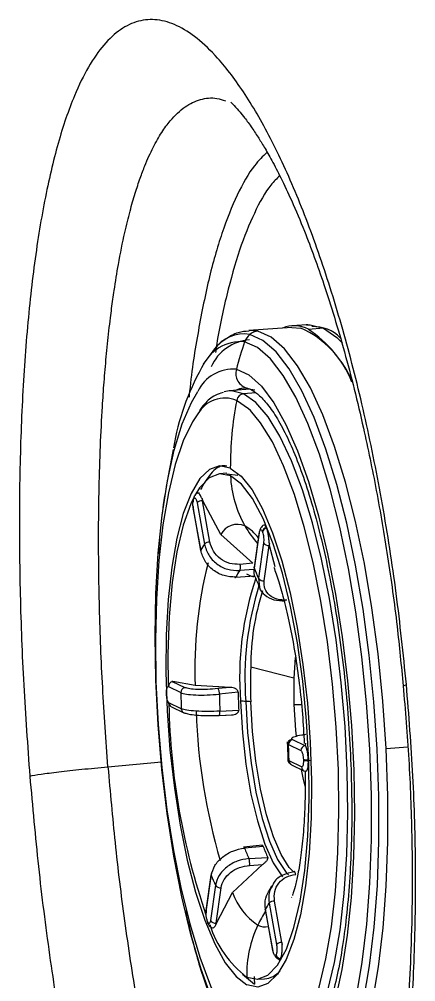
# Model space of a CAD drawing. Extents: x 939 to 1039, y 781 to 934.
# Drawn here: x 1026.799 to 1027.801, y 845.999 to 848.433 of the extents above; entities that cross this region are included whole.
import ezdxf

# ---------------------------------------------------------------- set-up
doc = ezdxf.new("R2010")
doc.units = 0
doc.header["$MEASUREMENT"] = 0
doc.layers.add('1', color=4, linetype='Continuous')

# ---------------------------------------------------------------- blocks, each defined once
blk = doc.blocks.new('Envoy')
at = {"layer": '1', "color": 3, "linetype": 'Continuous', "lineweight": 25}
for p, q in [((88.8338, 48.4793), (88.7255, 48.4712)), ((88.7482, 48.4694), (88.7255, 48.4712)), ((88.8714, 48.486), (88.8336, 48.4831)), ((88.8338, 48.4793), (88.8565, 48.4775)), ((88.9136, 48.4771), (88.8758, 48.4743)), ((88.6339, 48.419), (88.61, 48.3859)), ((88.6751, 48.3186), (88.6631, 48.3163)), ((88.7177, 48.3225), (88.6751, 48.3186)), ((88.7427, 48.314), (88.712, 48.3112)), ((88.6698, 48.1111), (88.6509, 48.1094)), ((88.6698, 48.1092), (88.6975, 48.1055)), ((88.5861, 48.0458), (88.5865, 48.0465)), ((88.5877, 48.0534), (88.5872, 48.0526)), ((88.5942, 48.0358), (88.613, 47.9313)), ((88.6086, 48.0412), (88.6068, 48.0465)), ((88.6068, 48.0465), (88.6079, 48.0411)), ((88.6079, 48.0411), (88.6086, 48.0412)), ((88.6267, 47.9366), (88.6079, 48.0411)), ((88.6546, 47.9555), (88.6086, 48.0412)), ((88.5846, 48.0189), (88.6035, 47.9144)), ((88.6037, 47.9156), (88.5849, 48.0202)), ((88.7514, 47.9622), (88.7389, 47.8728)), ((88.759, 47.9632), (88.7595, 47.962)), ((88.7696, 47.9731), (88.7701, 47.9719)), ((88.7349, 47.8828), (88.6546, 47.9555)), ((88.7392, 47.8703), (88.7518, 47.9597)), ((88.7624, 47.9344), (88.7498, 47.8451)), ((88.7639, 47.8387), (88.7764, 47.9281)), ((88.777, 47.9332), (88.7764, 47.9281)), ((88.7764, 47.9281), (88.7772, 47.9281)), ((88.7772, 47.9281), (88.777, 47.9332)), ((88.7914, 47.8743), (88.7772, 47.9281)), ((88.7383, 47.8676), (88.702, 47.8646)), ((88.7349, 47.8828), (88.7025, 47.8801)), ((88.6922, 47.848), (88.7394, 47.851)), ((88.7498, 47.8451), (88.7522, 47.8223)), ((88.8426, 47.6447), (88.8391, 47.5921)), ((88.8391, 47.5921), (88.7299, 47.6206)), ((88.5219, 47.5711), (88.5532, 47.5559)), ((88.5333, 47.5837), (88.5309, 47.5838)), ((88.5309, 47.5838), (88.5325, 47.5836)), ((88.5325, 47.5836), (88.5333, 47.5837)), ((88.5639, 47.5684), (88.5325, 47.5836)), ((88.5896, 47.5739), (88.5333, 47.5837)), ((88.6789, 47.5692), (88.5896, 47.5739)), ((89.116, 47.5732), (89.1235, 47.5766)), ((88.5166, 47.5547), (88.5166, 47.5527)), ((88.5171, 47.5568), (88.5169, 47.5551)), ((88.5171, 47.5523), (88.517, 47.5543)), ((88.6789, 47.5692), (88.6467, 47.566)), ((88.6981, 47.5569), (88.6506, 47.5521)), ((88.5545, 47.515), (88.5232, 47.5302)), ((88.5294, 47.5204), (88.5608, 47.5052)), ((88.6498, 47.4983), (88.6853, 47.5)), ((88.6498, 47.4983), (88.6811, 47.4998)), ((88.652, 47.509), (88.6996, 47.5112)), ((88.8237, 47.4275), (88.8255, 47.4244)), ((88.8676, 47.4218), (88.8362, 47.4369)), ((88.8683, 47.4218), (88.8696, 47.4279)), ((88.8255, 47.4244), (88.8569, 47.4093)), ((88.8676, 47.4218), (88.8693, 47.4204)), ((88.8683, 47.4218), (88.8676, 47.4218)), ((88.8693, 47.4204), (88.8683, 47.4218)), ((89.0723, 47.4145), (89.127, 47.4185)), ((88.3692, 47.3683), (88.5041, 47.381)), ((88.8269, 47.3835), (88.825, 47.3867)), ((88.8582, 47.3683), (88.8269, 47.3835)), ((88.863, 47.3872), (88.863, 47.3852)), ((88.8755, 47.3863), (88.8755, 47.3843)), ((88.8767, 47.3847), (88.8822, 47.3851)), ((88.8331, 47.3737), (88.8644, 47.3585)), ((88.8713, 47.3572), (88.8696, 47.3575)), ((88.7593, 47.1699), (88.7115, 47.1654)), ((88.7615, 47.1672), (88.7143, 47.1629)), ((88.7255, 47.1363), (88.7733, 47.1391)), ((88.6838, 47.0505), (88.7595, 47.1212)), ((88.7271, 47.1193), (88.7595, 47.1212)), ((88.6299, 47.0968), (88.6174, 47.0075)), ((88.6177, 47.005), (88.6303, 47.0943)), ((88.6409, 47.0691), (88.6283, 46.9797)), ((88.6424, 46.9733), (88.6549, 47.0627)), ((88.6431, 46.9734), (88.6838, 47.0505)), ((88.8332, 47.0378), (88.8336, 47.0385)), ((88.7763, 47.0238), (88.7952, 46.9193)), ((88.8088, 46.9245), (88.79, 47.0291)), ((88.7668, 47.0068), (88.7856, 46.9023)), ((88.7859, 46.9036), (88.7671, 47.0081)), ((88.6211, 46.9762), (88.6206, 46.9774)), ((88.621, 46.9737), (88.6215, 46.9725)), ((88.6416, 46.9689), (88.6431, 46.9734)), ((88.6424, 46.9733), (88.6416, 46.9689)), ((88.6431, 46.9734), (88.6424, 46.9733)), ((88.8096, 46.9246), (88.8088, 46.9245)), ((88.8088, 46.9245), (88.8097, 46.9188)), ((88.8097, 46.9188), (88.8096, 46.9246)), ((88.786, 46.9018), (88.7863, 46.9008)), ((88.794, 46.8936), (88.7936, 46.8929)), ((88.8052, 46.8836), (88.8048, 46.8828)), ((88.7091, 46.844), (88.7394, 46.819)), ((88.7459, 46.8313), (88.7648, 46.8324))]:
    blk.add_line(p, q, dxfattribs=at)
at = {"layer": '1', "color": 3, "linetype": 'Continuous', "lineweight": 25, "flags": 128}
for points in [[(88.8706, 48.4859), (88.8805, 48.4861), (88.9136, 48.4771)], [(88.9136, 48.4771), (88.9472, 48.4538), (88.9617, 48.4395)], [(89.0151, 46.776), (89.0304, 46.865), (89.0421, 46.9628), (89.05, 47.0681), (89.0538, 47.1794), (89.0537, 47.2951), (89.0495, 47.4133), (89.0414, 47.5325), (89.0295, 47.6509), (89.0139, 47.7667), (88.9949, 47.8783), (88.9727, 47.984), (88.9477, 48.0823), (88.9202, 48.1718), (88.8906, 48.2511), (88.8594, 48.3192), (88.8271, 48.3749), (88.794, 48.4176), (88.7607, 48.4465), (88.7276, 48.4613)], [(89.0723, 47.4145), (89.0641, 47.5344), (89.0521, 47.6536), (89.0364, 47.7702), (89.0172, 47.8825), (88.9949, 47.9889), (88.9697, 48.0879), (88.942, 48.178), (88.9123, 48.2578), (88.8809, 48.3263), (88.8483, 48.3825), (88.815, 48.4254), (88.7815, 48.4545), (88.7482, 48.4694)], [(88.997, 46.7874), (89.012, 46.8747), (89.0235, 46.9709), (89.0312, 47.0743), (89.035, 47.1837), (89.0349, 47.2972), (89.0308, 47.4134), (89.0229, 47.5305), (89.0111, 47.6467), (88.9958, 47.7605), (88.9771, 47.8701), (88.9553, 47.974), (88.9307, 48.0705), (88.9037, 48.1584), (88.8747, 48.2364), (88.8441, 48.3032), (88.8123, 48.358), (88.7798, 48.3999), (88.747, 48.4283), (88.7146, 48.4428)], [(88.6937, 48.3733), (88.7251, 48.359), (88.7568, 48.3307), (88.7881, 48.2889), (88.8188, 48.2342), (88.8481, 48.1676), (88.8758, 48.09), (88.9014, 48.0027), (88.9244, 47.907), (88.9445, 47.8045), (88.9613, 47.6968), (88.9747, 47.5855), (88.9844, 47.4725), (88.9902, 47.3595), (88.9921, 47.2483), (88.99, 47.1407), (88.984, 47.0383), (88.9741, 46.9428), (88.9606, 46.8556), (88.9435, 46.7782)], [(88.6897, 48.3199), (88.7022, 48.3245), (88.7128, 48.3262)], [(88.7185, 48.3266), (88.7069, 48.3246), (88.6955, 48.3205)], [(88.7246, 46.6151), (88.7235, 46.6163), (88.6922, 46.6581), (88.6615, 46.7128), (88.6322, 46.7794), (88.6045, 46.857), (88.5789, 46.9443), (88.5559, 47.04), (88.5358, 47.1425), (88.519, 47.2502), (88.5056, 47.3615), (88.4959, 47.4745), (88.4901, 47.5875), (88.4882, 47.6987), (88.4903, 47.8063), (88.4963, 47.9087), (88.5062, 48.0042), (88.5197, 48.0914), (88.5368, 48.1688), (88.557, 48.2353), (88.5802, 48.2897), (88.596, 48.3174)], [(88.712, 48.3112), (88.6816, 48.3188), (88.6751, 48.3186)], [(88.8144, 46.6303), (88.826, 46.6347), (88.8539, 46.6559), (88.8799, 46.6911), (88.9034, 46.7396), (88.9242, 46.8007), (88.9418, 46.8734), (88.9559, 46.9562), (88.9663, 47.048), (88.9728, 47.147), (88.9753, 47.2516), (88.9738, 47.36), (88.9683, 47.4703), (88.9588, 47.5807), (88.9456, 47.6892), (88.9288, 47.7941), (88.9088, 47.8935), (88.8859, 47.9856), (88.8605, 48.069), (88.833, 48.1423), (88.8039, 48.204), (88.7737, 48.2533), (88.7429, 48.2892), (88.712, 48.3112)], [(88.7401, 48.3206), (88.7246, 48.3228), (88.7177, 48.3225)], [(88.729, 48.2691), (88.7247, 48.2733), (88.6944, 48.2948)], [(88.5962, 48.2605), (88.5827, 48.2403), (88.5596, 48.1926), (88.5392, 48.1326), (88.5219, 48.0613), (88.5081, 47.9799), (88.4979, 47.8898), (88.4915, 47.7925), (88.489, 47.6898), (88.4905, 47.5834), (88.4959, 47.475), (88.5052, 47.3666), (88.5182, 47.26), (88.5346, 47.157), (88.5543, 47.0594), (88.5768, 46.9689), (88.6017, 46.887), (88.6287, 46.8151), (88.6573, 46.7544), (88.687, 46.706), (88.7172, 46.6708), (88.7367, 46.6554)], [(88.8659, 46.7156), (88.8824, 46.7514), (88.9028, 46.8114), (88.92, 46.8828), (88.9339, 46.9642), (88.9441, 47.0543), (88.9505, 47.1515), (88.953, 47.2542), (88.9515, 47.3607), (88.9461, 47.469), (88.9368, 47.5774), (88.9238, 47.684), (88.9073, 47.787), (88.8877, 47.8846), (88.8652, 47.9751), (88.8402, 48.057), (88.8132, 48.1289), (88.7847, 48.1896), (88.755, 48.238), (88.729, 48.2691)], [(88.6784, 48.1233), (88.6513, 48.1291), (88.6254, 48.1203), (88.6011, 48.0969), (88.579, 48.0596), (88.5596, 48.0091), (88.5433, 47.9465), (88.5305, 47.8733), (88.5215, 47.7912), (88.5164, 47.7018), (88.5155, 47.6073), (88.5186, 47.5097), (88.5258, 47.4113), (88.5369, 47.3141), (88.5516, 47.2205), (88.5696, 47.1324), (88.5905, 47.0519), (88.6138, 46.9808), (88.6391, 46.9205), (88.6657, 46.8726), (88.693, 46.838), (88.7205, 46.8176)], [(88.6788, 48.1038), (88.6513, 48.1094), (88.6249, 48.0993), (88.6004, 48.0737), (88.5886, 48.0544)], [(88.6784, 48.1233), (88.7059, 48.1028), (88.7332, 48.0682), (88.7598, 48.0203), (88.7851, 47.9601), (88.8084, 47.8889), (88.8293, 47.8084), (88.8473, 47.7203), (88.862, 47.6267), (88.8731, 47.5295), (88.8803, 47.4311), (88.8834, 47.3335), (88.8824, 47.239), (88.8774, 47.1497), (88.8684, 47.0675), (88.8556, 46.9943), (88.8393, 46.9317), (88.8199, 46.8812), (88.7978, 46.8439), (88.7735, 46.8205), (88.7476, 46.8117), (88.7205, 46.8176)], [(88.8767, 47.3847), (88.8713, 47.4848), (88.8617, 47.5846), (88.848, 47.6816), (88.8307, 47.7733), (88.8102, 47.8577), (88.787, 47.9324), (88.7615, 47.9958), (88.7346, 48.0463), (88.7068, 48.0826), (88.6788, 48.1038)], [(88.5866, 48.0506), (88.5784, 48.0332), (88.5593, 47.9789), (88.5436, 47.912), (88.5318, 47.8343), (88.5241, 47.7476), (88.5208, 47.6541), (88.5213, 47.5726)], [(88.5846, 48.0189), (88.5846, 48.0193), (88.5849, 48.0202)], [(88.7518, 47.9635), (88.7515, 47.9625), (88.7514, 47.9622)], [(88.7514, 47.9622), (88.7514, 47.9611), (88.7518, 47.9597)], [(88.7392, 47.8703), (88.7389, 47.8717), (88.7389, 47.8728)], [(88.5169, 47.5551), (88.5166, 47.5548), (88.5166, 47.5545), (88.517, 47.5543)], [(88.5171, 47.5523), (88.5167, 47.5525), (88.5166, 47.5527)], [(88.7042, 47.534), (88.7089, 47.4539), (88.7179, 47.3748), (88.7306, 47.2996), (88.7467, 47.2314), (88.7656, 47.1727), (88.7864, 47.1258), (88.8084, 47.0924), (88.8105, 47.0901)], [(88.7174, 47.5337), (88.722, 47.4553), (88.7308, 47.3778), (88.7432, 47.3043), (88.759, 47.2375), (88.7774, 47.1801), (88.7978, 47.1342), (88.8194, 47.1015), (88.8252, 47.0953)], [(88.8386, 47.1022), (88.8275, 47.1139), (88.8068, 47.1464), (88.7872, 47.1914), (88.7696, 47.2473), (88.7546, 47.3119), (88.7426, 47.3829), (88.7343, 47.4575), (88.7299, 47.533)], [(88.839, 47.5262), (88.8432, 47.4607), (88.8447, 47.4457)], [(88.5294, 47.5204), (88.5284, 47.5209), (88.5282, 47.5211)], [(88.8733, 46.4846), (88.8831, 46.486), (88.9144, 46.5), (88.944, 46.5283), (88.9715, 46.5705), (88.9965, 46.6259), (89.0186, 46.6937), (89.0376, 46.7729), (89.053, 46.8625), (89.0648, 46.961), (89.0727, 47.067), (89.0766, 47.179), (89.0764, 47.2954), (89.0723, 47.4145)], [(88.7197, 46.837), (88.7472, 46.8314), (88.7735, 46.8415), (88.798, 46.8671), (88.8201, 46.9076), (88.8391, 46.9619), (88.8548, 47.0287), (88.8666, 47.1065), (88.8743, 47.1931), (88.8777, 47.2866), (88.8767, 47.3847)], [(88.8331, 47.3737), (88.832, 47.3742), (88.8317, 47.3745)], [(88.8572, 47.362), (88.8626, 47.3367), (88.8668, 47.3193)], [(88.6299, 47.0968), (88.6299, 47.0957), (88.6303, 47.0943)], [(88.6177, 47.005), (88.6173, 47.0064), (88.6174, 47.0075)], [(88.7668, 47.0068), (88.7668, 47.0073), (88.7671, 47.0081)], [(88.7859, 46.9036), (88.7856, 46.9027), (88.7856, 46.9023)], [(88.7856, 46.9023), (88.7857, 46.902), (88.786, 46.9015)]]:
    blk.add_lwpolyline(points, dxfattribs=at)
at = {"layer": '1', "color": 3, "linetype": 'Continuous', "lineweight": 25}
for centre, radius, start, end in [((88.8396, 48.4063), 0.0771, 62.0111, 112.4177), ((88.7551, 48.2519), 0.2473, 21.0612, 65.7899), ((88.7005, 48.2134), 0.3143, 24.0511, 56.1108), ((88.8883, 48.385), 0.0963, 44.4388, 92.3136), ((88.7346, 48.3335), 0.1144, 93.9184, 156.2821), ((88.7125, 48.3721), 0.0905, 80.3767, 145.32), ((88.7527, 48.4298), 0.0402, 128.4798, 161.1062), ((88.7511, 48.4318), 0.0377, 94.4381, 128.5134), ((88.706, 48.3344), 0.1088, 85.4592, 157.0025), ((89.5704, 48.1481), 0.9051, 160.9961, 165.5935), ((89.1628, 48.0667), 0.6376, 150.8889, 170.2191), ((88.6858, 48.2738), 0.0998, 85.4537, 154.0677), ((88.7308, 48.3628), 0.0385, 164.1878, 255.9066), ((88.7142, 48.2912), 0.0201, 96.2204, 169.6533), ((88.6648, 48.2218), 0.0788, 67.9548, 150.5276), ((89.5741, 48.126), 0.8957, 169.1339, 180.1737), ((88.9595, 48.1166), 0.281, 182.6162, 209.7003), ((88.5958, 48.0476), 0.00993, 149.7677, 190.7755), ((88.5962, 48.0484), 0.00988, 146.4106, 190.8368), ((88.6078, 48.0209), 0.0202, 89.8404, 132.4127), ((88.6967, 47.9338), 0.0474, 66.8003, 152.7005), ((88.6654, 47.8877), 0.1027, 35.2271, 60.8704), ((88.9475, 48.1104), 0.2676, 209.8243, 221.5645), ((88.7718, 47.9601), 0.0131, 99.6467, 166.3509), ((88.7723, 47.9589), 0.0131, 99.6467, 166.3509), ((88.6266, 47.9164), 0.0202, 89.847, 132.3995), ((88.6053, 47.9147), 0.0018, 148.3021, 246.2278), ((88.7417, 47.8446), 0.1552, 146.0323, 152.7572), ((88.7745, 47.9425), 0.0146, 213.6089, 277.5841), ((89.695, 47.615), 1.1062, 165.9215, 182.1282), ((88.809, 47.7901), 0.1303, 145.166, 153.6134), ((88.2541, 47.6521), 0.532, 21.2714, 24.2222), ((89.4813, 47.5949), 0.7795, 161.2521, 184.4751), ((88.762, 47.8531), 0.0146, 213.5934, 277.6006), ((89.5093, 47.5921), 0.794, 162.6408, 184.2208), ((89.3518, 47.6221), 0.6219, 162.0763, 180.1392), ((90.0329, 47.5763), 1.3038, 178.0547, 181.9023), ((88.534, 47.5715), 0.0121, 96.8434, 182.1509), ((89.8195, 47.5588), 0.981, 178.0563, 181.9029), ((88.5653, 47.5564), 0.0121, 96.8611, 182.1339), ((90.32, 47.5925), 1.7672, 181.1846, 182.5125), ((90.1452, 47.5788), 1.4948, 181.0219, 182.6773), ((90.1842, 47.582), 1.4863, 180.9683, 182.7293), ((90.2954, 47.5639), 1.7728, 181.2321, 198.7415), ((88.5345, 47.5304), 0.0113, 181.311, 235.9853), ((88.6928, 46.9022), 0.632, 87.7694, 88.9664), ((88.6966, 46.9991), 0.535, 86.4394, 87.7755), ((88.8521, 47.7494), 0.2236, 266.6557, 271.5355), ((88.5655, 47.5151), 0.011, 180.66, 272.2951), ((90.1358, 47.5657), 1.5452, 182.1422, 196.3192), ((88.8376, 47.4249), 0.0121, 96.8601, 182.1342), ((87.0754, 47.3474), 1.7518, 1.1788, 2.5183), ((88.869, 47.4097), 0.0121, 96.8624, 182.1325), ((88.8381, 47.3837), 0.0113, 181.3128, 235.1074), ((88.8718, 47.4238), 0.0377, 256.4774, 275.6201), ((88.8718, 47.4218), 0.0377, 256.4742, 275.6219), ((88.8694, 47.3685), 0.0111, 181.0387, 243.6824), ((88.8691, 47.3682), 0.0108, 244.2591, 272.8257), ((89.1289, 47.321), 0.4437, 200.8817, 204.6127), ((89.1752, 47.3241), 0.4425, 200.7658, 204.7231), ((88.6351, 47.0959), 0.0053, 121.9633, 169.9753), ((89.1214, 47.2854), 0.5271, 201.2575, 204.236), ((88.653, 47.0771), 0.0146, 213.6021, 277.5909), ((88.8436, 47.109), 0.1702, 200.1228, 235.8307), ((88.6382, 47.0949), 0.1554, 326.0304, 332.7463), ((88.79, 47.0088), 0.0202, 89.8404, 132.4127), ((89.0202, 46.8405), 0.3007, 147.2094, 154.8679), ((88.6275, 46.9764), 0.00701, 171.3793, 202.4205), ((88.6279, 46.9751), 0.00687, 171.1328, 214.5303), ((88.8848, 47.0526), 0.2716, 197.855, 232.5569), ((88.6404, 46.9878), 0.0146, 213.6079, 277.5851), ((89.0176, 46.8414), 0.2979, 154.808, 180.849), ((88.7666, 47.004), 0.0403, 242.4737, 281.1583), ((88.8088, 46.9043), 0.0202, 89.8374, 132.4081), ((88.806, 46.8955), 0.0127, 191.7712, 264.6075), ((88.8064, 46.8962), 0.0127, 191.7712, 264.6075), ((88.7593, 46.8911), 0.059, 275.3065, 319.2789), ((89.6213, 46.8734), 0.8836, 182.2895, 183.5305)]:
    blk.add_arc(centre, radius, start, end, dxfattribs=at)
for points, knots in [([(89.1235, 47.5766), (89.1155, 47.6536), (89.0996, 47.8078), (89.0641, 48.0329), (89.0211, 48.249), (88.9703, 48.4523), (88.9132, 48.6395), (88.8509, 48.8074), (88.7846, 48.9527), (88.7159, 49.0727), (88.652, 49.1572), (88.5942, 49.2124), (88.5431, 49.2448), (88.4934, 49.2594), (88.4458, 49.2561), (88.4006, 49.2349), (88.3583, 49.196), (88.3193, 49.14), (88.2799, 49.0595), (88.242, 48.9487), (88.2078, 48.8027), (88.1809, 48.6344), (88.1614, 48.4471), (88.1492, 48.2441), (88.1441, 48.0288), (88.1463, 47.8048), (88.1547, 47.5755), (88.166, 47.4217), (88.1716, 47.3448)], [0, 0, 0, 0, 0.041171, 0.082394, 0.1237, 0.165112, 0.206652, 0.248335, 0.290167, 0.332145, 0.374253, 0.405919, 0.437635, 0.469385, 0.501148, 0.532904, 0.564635, 0.596323, 0.62795, 0.669976, 0.711824, 0.753476, 0.794929, 0.836191, 0.87729, 0.918262, 0.959148, 1, 1, 1, 1]), ([(88.3692, 47.3683), (88.3643, 47.4353), (88.3546, 47.5702), (88.3468, 47.7726), (88.3448, 47.9408), (88.3465, 48.076), (88.3497, 48.1793), (88.3537, 48.257), (88.3571, 48.3102), (88.3594, 48.3414), (88.3619, 48.3731), (88.3648, 48.4053), (88.368, 48.4379), (88.3715, 48.4709), (88.375, 48.5007), (88.3794, 48.535), (88.3858, 48.5808), (88.3965, 48.6462), (88.4099, 48.713), (88.4244, 48.7722), (88.4375, 48.8177), (88.45, 48.8557), (88.465, 48.8952), (88.4829, 48.9348), (88.5045, 48.9725), (88.5309, 49.0087), (88.5632, 49.0391), (88.6027, 49.0572), (88.637, 49.0617), (88.6589, 49.0542), (88.6661, 49.0517)], [0, 0, 0, 0, 0.074025, 0.149024, 0.225034, 0.265849, 0.30837, 0.350354, 0.36353, 0.377155, 0.39123, 0.405755, 0.420731, 0.436158, 0.452038, 0.463545, 0.486458, 0.520795, 0.566579, 0.599853, 0.630149, 0.65746, 0.68178, 0.722375, 0.760932, 0.797444, 0.856383, 0.91331, 0.971368, 1, 1, 1, 1]), ([(88.6795, 49.0487), (88.68, 49.0481), (88.6811, 49.047), (88.6933, 49.0346), (88.7099, 49.0153), (88.7296, 48.9891), (88.7474, 48.9625), (88.7646, 48.9344), (88.7839, 48.9005), (88.8074, 48.8553), (88.8351, 48.7965), (88.872, 48.7091), (88.9175, 48.5847), (88.9681, 48.4186), (89.0122, 48.242), (89.0483, 48.067), (89.0768, 47.8991), (89.0998, 47.7335), (89.1104, 47.6234), (89.1153, 47.5732)], [0, 0, 0, 0, 0.0627531, 0.1225242, 0.172619, 0.212956, 0.2466389, 0.2747214, 0.3076754, 0.3444584, 0.3890821, 0.441558, 0.5237194, 0.6163122, 0.7117604, 0.7850632, 0.8598107, 0.9360041, 1, 1, 1, 1]), ([(88.7714, 48.922), (88.7606, 48.9116), (88.7338, 48.8859), (88.6953, 48.817), (88.6563, 48.7205), (88.6226, 48.6022), (88.5954, 48.4635), (88.5793, 48.3621), (88.5743, 48.3043), (88.5742, 48.3026)], [0, 0, 0, 0, 0.118673, 0.293839, 0.469005, 0.644171, 0.819337, 0.994503, 1, 1, 1, 1]), ([(88.8032, 48.8627), (88.7957, 48.8554), (88.7728, 48.8331), (88.7385, 48.7704), (88.7008, 48.6781), (88.6689, 48.5625), (88.649, 48.4738), (88.6416, 48.4199), (88.641, 48.4157)], [0, 0, 0, 0, 0.106725, 0.325343, 0.543963, 0.762581, 0.9812, 1, 1, 1, 1]), ([(88.8746, 48.4856), (88.8735, 48.4859), (88.8721, 48.4862), (88.8707, 48.4858), (88.8704, 48.4857)], [0, 0, 0, 0, 0.742772, 1, 1, 1, 1]), ([(88.7256, 48.47), (88.7164, 48.4691), (88.695, 48.4672), (88.6646, 48.4492), (88.6437, 48.4329), (88.6345, 48.42), (88.6339, 48.419)], [0, 0, 0, 0, 0.259541, 0.606514, 0.970749, 1, 1, 1, 1]), ([(88.7128, 48.3259), (88.7133, 48.326), (88.7161, 48.3268), (88.719, 48.3261), (88.7214, 48.3255)], [0, 0, 0, 0, 0.187879, 1, 1, 1, 1]), ([(88.7214, 48.3255), (88.7239, 48.3247), (88.7307, 48.3227), (88.7468, 48.3127), (88.7694, 48.2899), (88.7942, 48.2548), (88.8196, 48.2085), (88.8449, 48.1513), (88.8694, 48.0838), (88.8927, 48.007), (88.914, 47.9221), (88.9332, 47.8305), (88.9497, 47.7335), (88.9633, 47.6327), (88.9739, 47.5295), (88.9812, 47.4255), (88.9851, 47.3221), (88.9857, 47.221), (88.9827, 47.1235), (88.9765, 47.0313), (88.967, 46.9456), (88.9545, 46.8679), (88.9392, 46.7993), (88.9217, 46.741), (88.9026, 46.6942), (88.8829, 46.6596), (88.864, 46.6377), (88.8492, 46.6277), (88.8426, 46.6269), (88.8394, 46.6265)], [0, 0, 0, 0, 0.020033, 0.054655, 0.09142, 0.127777, 0.164605, 0.202068, 0.240028, 0.278334, 0.316872, 0.355566, 0.394362, 0.433224, 0.472127, 0.511049, 0.549974, 0.588879, 0.627746, 0.666552, 0.705265, 0.743841, 0.782216, 0.820292, 0.857929, 0.894958, 0.9313, 0.967443, 1, 1, 1, 1]), ([(88.6599, 48.3143), (88.6531, 48.3122), (88.6361, 48.3071), (88.6163, 48.291), (88.6043, 48.2744), (88.6001, 48.2684)], [0, 0, 0, 0, 0.29788, 0.750954, 1, 1, 1, 1]), ([(88.5341, 48.1704), (88.5271, 48.135), (88.5116, 48.0568), (88.5004, 47.9686), (88.4971, 47.9148), (88.4966, 47.9069)], [0, 0, 0, 0, 0.414859, 0.914625, 1, 1, 1, 1]), ([(88.6695, 48.1284), (88.667, 48.1288), (88.6527, 48.1315), (88.6295, 48.114), (88.6114, 48.0835), (88.6029, 48.0693)], [0, 0, 0, 0, 0.1017568, 0.5803563, 1, 1, 1, 1]), ([(88.6005, 48.06), (88.5993, 48.0601), (88.597, 48.0604), (88.5936, 48.0593), (88.5905, 48.0572), (88.5888, 48.055), (88.588, 48.0539)], [0, 0, 0, 0, 0.250143, 0.502232, 0.753255, 1, 1, 1, 1]), ([(88.6068, 48.0465), (88.6056, 48.0491), (88.6033, 48.0545), (88.6001, 48.0592), (88.5983, 48.0596), (88.5976, 48.0598)], [0, 0, 0, 0, 0.364736, 0.738614, 1, 1, 1, 1]), ([(88.5849, 48.0202), (88.5845, 48.023), (88.5837, 48.0286), (88.5838, 48.0365), (88.5847, 48.0426), (88.5856, 48.0447), (88.5861, 48.0458)], [0, 0, 0, 0, 0.279484, 0.558994, 0.779417, 1, 1, 1, 1]), ([(88.5862, 48.0501), (88.5859, 48.049), (88.5849, 48.0457), (88.5841, 48.0411), (88.5841, 48.0376), (88.5841, 48.0375)], [0, 0, 0, 0, 0.3221045, 0.9755881, 1, 1, 1, 1]), ([(88.5865, 48.0465), (88.5872, 48.0473), (88.5886, 48.0488), (88.591, 48.0464), (88.5929, 48.0419), (88.5938, 48.0378), (88.5942, 48.0358)], [0, 0, 0, 0, 0.279662, 0.559251, 0.779591, 1, 1, 1, 1]), ([(88.584, 48.0278), (88.5841, 48.0262), (88.5843, 48.0234), (88.5847, 48.0208), (88.5849, 48.0197)], [0, 0, 0, 0, 0.588461, 1, 1, 1, 1]), ([(88.7653, 47.9798), (88.7638, 47.9793), (88.7609, 47.9785), (88.757, 47.9748), (88.7537, 47.9698), (88.7524, 47.9655), (88.7518, 47.9635)], [0, 0, 0, 0, 0.257511, 0.512995, 0.761609, 1, 1, 1, 1]), ([(88.7518, 47.9597), (88.7522, 47.9618), (88.753, 47.9659), (88.7551, 47.9678), (88.7572, 47.9668), (88.7584, 47.9644), (88.759, 47.9632)], [0, 0, 0, 0, 0.279499, 0.559007, 0.77942, 1, 1, 1, 1]), ([(88.7595, 47.962), (88.7602, 47.9599), (88.7616, 47.9558), (88.7627, 47.9477), (88.7629, 47.9402), (88.7626, 47.9364), (88.7624, 47.9344)], [0, 0, 0, 0, 0.279656, 0.559221, 0.779576, 1, 1, 1, 1]), ([(88.7696, 47.9731), (88.7686, 47.975), (88.7667, 47.9789), (88.7649, 47.9793), (88.764, 47.9795)], [0, 0, 0, 0, 0.494295, 1, 1, 1, 1]), ([(88.777, 47.9332), (88.7767, 47.9365), (88.7762, 47.9432), (88.7748, 47.9541), (88.7727, 47.9644), (88.771, 47.9694), (88.7701, 47.9718)], [0, 0, 0, 0, 0.246598, 0.499381, 0.752578, 1, 1, 1, 1]), ([(88.7025, 47.8801), (88.6939, 47.8804), (88.6766, 47.8808), (88.6526, 47.8934), (88.634, 47.9126), (88.6291, 47.9286), (88.6267, 47.9366)], [0, 0, 0, 0, 0.2498226, 0.5002236, 0.7504961, 1, 1, 1, 1]), ([(88.6922, 47.848), (88.6822, 47.8485), (88.6621, 47.8495), (88.6341, 47.8646), (88.6123, 47.8873), (88.6066, 47.9062), (88.6037, 47.9156)], [0, 0, 0, 0, 0.249973, 0.499963, 0.749971, 1, 1, 1, 1]), ([(88.613, 47.9313), (88.6159, 47.9219), (88.6216, 47.903), (88.6434, 47.8802), (88.6714, 47.8653), (88.6918, 47.8648), (88.702, 47.8646)], [0, 0, 0, 0, 0.250032, 0.500033, 0.750018, 1, 1, 1, 1]), ([(88.7025, 47.8801), (88.7026, 47.8794), (88.7029, 47.8779), (88.7031, 47.8747), (88.7032, 47.8708), (88.7029, 47.8675), (88.7024, 47.8655), (88.7021, 47.8649), (88.702, 47.8646)], [0, 0, 0, 0, 0.124739, 0.249363, 0.500012, 0.750693, 0.875293, 1, 1, 1, 1]), ([(88.7434, 47.8445), (88.7428, 47.8453), (88.7374, 47.8524), (88.7384, 47.8619), (88.7392, 47.8703)], [0, 0, 0, 0, 0.114264, 1, 1, 1, 1]), ([(88.788, 47.8733), (88.7885, 47.8719), (88.793, 47.8608), (88.803, 47.8301), (88.8167, 47.7809), (88.8303, 47.7209), (88.8427, 47.6529), (88.8531, 47.5789), (88.8611, 47.5028), (88.8639, 47.4522), (88.8653, 47.4277)], [0, 0, 0, 0, 0.017902, 0.141728, 0.274442, 0.414228, 0.55921, 0.70773, 0.858426, 1, 1, 1, 1]), ([(88.6885, 47.8494), (88.6888, 47.8487), (88.6895, 47.8475), (88.6905, 47.8468), (88.6914, 47.8469), (88.692, 47.8477), (88.6922, 47.848)], [0, 0, 0, 0, 0.2594344, 0.5189296, 0.7684562, 1, 1, 1, 1]), ([(88.7192, 47.8562), (88.7214, 47.8549), (88.7256, 47.8524), (88.7311, 47.8505), (88.7349, 47.8498), (88.7371, 47.8497), (88.7387, 47.8501), (88.7392, 47.8507), (88.7394, 47.851)], [0, 0, 0, 0, 0.298281, 0.575146, 0.701544, 0.809447, 0.905752, 1, 1, 1, 1]), ([(88.7419, 47.8462), (88.7448, 47.8395), (88.7487, 47.831), (88.7525, 47.8211), (88.7533, 47.8189)], [0, 0, 0, 0, 0.778954, 1, 1, 1, 1]), ([(88.8212, 47.7895), (88.8128, 47.7898), (88.7961, 47.7904), (88.7764, 47.8015), (88.7639, 47.8181), (88.7639, 47.8318), (88.7639, 47.8387)], [0, 0, 0, 0, 0.2498189, 0.5002219, 0.7504978, 1, 1, 1, 1]), ([(88.7522, 47.8223), (88.7522, 47.8221), (88.753, 47.8141), (88.7651, 47.8019), (88.7872, 47.7889), (88.8071, 47.7881), (88.817, 47.7878)], [0, 0, 0, 0, 0.007752, 0.3385189, 0.6692804, 1, 1, 1, 1]), ([(88.1716, 47.3448), (88.1784, 47.2683), (88.1921, 47.115), (88.2206, 46.8909), (88.2545, 46.6752), (88.2944, 46.4716), (88.3395, 46.2836), (88.3897, 46.1146), (88.4443, 45.9678), (88.5028, 45.8463), (88.5593, 45.7604), (88.6123, 45.7041), (88.6608, 45.6708), (88.7096, 45.6555), (88.7583, 45.6582), (88.8063, 45.679), (88.8531, 45.7176), (88.898, 45.7733), (88.9454, 45.8536), (88.9935, 45.9643), (89.0398, 46.1105), (89.0789, 46.2792), (89.1099, 46.4672), (89.1321, 46.6712), (89.145, 46.8878), (89.148, 47.1134), (89.1419, 47.3444), (89.1296, 47.4992), (89.1235, 47.5766)], [0, 0, 0, 0, 0.040866, 0.081811, 0.122878, 0.164106, 0.205523, 0.247141, 0.288958, 0.33096, 0.373112, 0.404807, 0.436541, 0.468296, 0.500056, 0.531799, 0.563505, 0.595156, 0.62674, 0.668721, 0.710554, 0.752236, 0.793772, 0.835177, 0.876474, 0.91769, 0.958854, 1, 1, 1, 1]), ([(88.517, 47.5543), (88.5171, 47.5571), (88.5171, 47.5627), (88.5183, 47.5684), (88.52, 47.5713), (88.5212, 47.5712), (88.5219, 47.5711)], [0, 0, 0, 0, 0.279666, 0.559247, 0.779598, 1, 1, 1, 1]), ([(88.5223, 47.574), (88.5217, 47.5731), (88.5211, 47.5722), (88.5207, 47.571), (88.5206, 47.5709)], [0, 0, 0, 0, 0.961089, 1, 1, 1, 1]), ([(89.1152, 47.5732), (89.1204, 47.5112), (89.1311, 47.3844), (89.1377, 47.2014), (89.1386, 47.0346), (89.1349, 46.8947), (89.1289, 46.781), (89.1211, 46.6801), (89.1114, 46.5823), (89.0981, 46.4786), (89.0809, 46.3717), (89.0579, 46.2577), (89.0309, 46.1526), (89.0023, 46.0649), (88.9805, 46.0104), (88.9644, 45.9753), (88.9512, 45.9497), (88.9357, 45.9231), (88.92, 45.9004), (88.9171, 45.8972), (88.9154, 45.8955)], [0, 0, 0, 0, 0.073491, 0.150204, 0.217431, 0.275183, 0.323449, 0.362216, 0.407415, 0.456047, 0.510215, 0.569759, 0.643633, 0.703665, 0.757458, 0.785174, 0.813583, 0.847939, 0.914991, 1, 1, 1, 1]), ([(88.5169, 47.5531), (88.517, 47.5514), (88.5172, 47.5496), (88.5175, 47.5477), (88.5175, 47.5476)], [0, 0, 0, 0, 0.918986, 1, 1, 1, 1]), ([(88.5232, 47.5302), (88.5224, 47.5309), (88.5208, 47.5324), (88.5188, 47.5385), (88.5175, 47.5454), (88.5172, 47.55), (88.5171, 47.5523)], [0, 0, 0, 0, 0.279469, 0.558991, 0.779415, 1, 1, 1, 1]), ([(88.5532, 47.5559), (88.5572, 47.5546), (88.5652, 47.552), (88.5899, 47.5498), (88.62, 47.5495), (88.6404, 47.5513), (88.6506, 47.5521)], [0, 0, 0, 0, 0.2500274, 0.5000394, 0.7500376, 1, 1, 1, 1]), ([(88.6467, 47.566), (88.638, 47.5653), (88.6206, 47.5638), (88.595, 47.5637), (88.5741, 47.5652), (88.5673, 47.5674), (88.5639, 47.5684)], [0, 0, 0, 0, 0.249823, 0.500217, 0.750501, 1, 1, 1, 1]), ([(88.6467, 47.566), (88.6469, 47.5658), (88.6473, 47.5655), (88.6482, 47.564), (88.6493, 47.5612), (88.6501, 47.5576), (88.6505, 47.5545), (88.6506, 47.5529), (88.6506, 47.5521)], [0, 0, 0, 0, 0.124711, 0.249363, 0.500006, 0.750673, 0.875285, 1, 1, 1, 1]), ([(88.6981, 47.5569), (88.698, 47.5577), (88.6979, 47.5593), (88.6966, 47.5616), (88.6947, 47.5637), (88.6912, 47.5662), (88.6858, 47.5687), (88.6813, 47.569), (88.6789, 47.5692)], [0, 0, 0, 0, 0.094232, 0.190494, 0.298306, 0.424481, 0.701574, 1, 1, 1, 1]), ([(88.5203, 47.5347), (88.5204, 47.5342), (88.5213, 47.5304), (88.5235, 47.5263), (88.5258, 47.5229), (88.5269, 47.5221), (88.5273, 47.5218)], [0, 0, 0, 0, 0.070321, 0.575853, 0.839157, 1, 1, 1, 1]), ([(88.652, 47.509), (88.6418, 47.5087), (88.6213, 47.5081), (88.5912, 47.509), (88.5665, 47.5111), (88.5585, 47.5137), (88.5545, 47.515)], [0, 0, 0, 0, 0.249961, 0.499965, 0.749966, 1, 1, 1, 1]), ([(88.566, 47.5042), (88.5694, 47.503), (88.5762, 47.5008), (88.5972, 47.4985), (88.6227, 47.4974), (88.6402, 47.498), (88.6489, 47.4982)], [0, 0, 0, 0, 0.249776, 0.500148, 0.750444, 1, 1, 1, 1]), ([(88.6489, 47.4982), (88.6492, 47.4982), (88.6497, 47.498), (88.6502, 47.4987), (88.6505, 47.499)], [0, 0, 0, 0, 0.481525, 1, 1, 1, 1]), ([(88.6505, 47.499), (88.6507, 47.4995), (88.6512, 47.5005), (88.6518, 47.503), (88.652, 47.5059), (88.652, 47.508), (88.652, 47.509)], [0, 0, 0, 0, 0.259386, 0.518931, 0.768458, 1, 1, 1, 1]), ([(88.6811, 47.4998), (88.6835, 47.4998), (88.688, 47.4999), (88.6933, 47.5021), (88.6966, 47.5045), (88.6984, 47.5065), (88.6995, 47.5088), (88.6996, 47.5104), (88.6996, 47.5112)], [0, 0, 0, 0, 0.298307, 0.575168, 0.701499, 0.809402, 0.905754, 1, 1, 1, 1]), ([(88.8362, 47.4369), (88.8347, 47.4382), (88.8318, 47.4407), (88.8406, 47.4452), (88.854, 47.4487), (88.8657, 47.4502), (88.8693, 47.4507)], [0, 0, 0, 0, 0.288846, 0.578377, 0.867864, 1, 1, 1, 1]), ([(88.8222, 47.4319), (88.8228, 47.4189), (88.8235, 47.4023), (88.8238, 47.3858), (88.8238, 47.3822)], [0, 0, 0, 0, 0.7794795, 1, 1, 1, 1]), ([(88.8351, 47.4388), (88.8323, 47.4374), (88.8249, 47.4337), (88.8235, 47.4301), (88.8226, 47.4278)], [0, 0, 0, 0, 0.375606, 1, 1, 1, 1]), ([(88.8569, 47.4093), (88.8577, 47.4085), (88.8593, 47.407), (88.8613, 47.4009), (88.8626, 47.394), (88.8628, 47.3894), (88.863, 47.3872)], [0, 0, 0, 0, 0.279463, 0.558999, 0.779418, 1, 1, 1, 1]), ([(88.8755, 47.3863), (88.8753, 47.3899), (88.8748, 47.3971), (88.8732, 47.4073), (88.8712, 47.4157), (88.8699, 47.4188), (88.8693, 47.4204)], [0, 0, 0, 0, 0.247554, 0.500916, 0.753672, 1, 1, 1, 1]), ([(88.8239, 47.3873), (88.824, 47.3848), (88.8242, 47.3808), (88.8281, 47.3777), (88.8296, 47.3765)], [0, 0, 0, 0, 0.621529, 1, 1, 1, 1]), ([(88.863, 47.3852), (88.863, 47.3823), (88.863, 47.3767), (88.8617, 47.371), (88.8601, 47.3681), (88.8588, 47.3682), (88.8582, 47.3683)], [0, 0, 0, 0, 0.279665, 0.559231, 0.77958, 1, 1, 1, 1]), ([(88.8713, 47.3572), (88.8719, 47.3578), (88.873, 47.359), (88.8745, 47.3652), (88.8756, 47.3738), (88.8756, 47.3808), (88.8755, 47.3843)], [0, 0, 0, 0, 0.246576, 0.499367, 0.752625, 1, 1, 1, 1]), ([(88.1716, 47.3448), (88.1799, 47.3464), (88.1967, 47.3497), (88.2433, 47.3557), (88.3014, 47.3621), (88.3466, 47.3663), (88.3692, 47.3683)], [0, 0, 0, 0, 0.2500014, 0.5000001, 0.7499983, 1, 1, 1, 1]), ([(88.3692, 47.3683), (88.3748, 47.3043), (88.3863, 47.1727), (88.4106, 46.9745), (88.4339, 46.8215), (88.4533, 46.7124), (88.4665, 46.6439), (88.481, 46.574), (88.4943, 46.5154), (88.5061, 46.4669), (88.517, 46.4242), (88.5298, 46.377), (88.5424, 46.3336), (88.5518, 46.3031), (88.5605, 46.276), (88.5701, 46.2474), (88.5824, 46.2127), (88.5943, 46.1813), (88.6057, 46.1529), (88.6166, 46.1275), (88.6277, 46.1028), (88.6467, 46.0632), (88.6737, 46.0142), (88.7065, 45.9666), (88.737, 45.9318), (88.7656, 45.9068), (88.7987, 45.8863), (88.8362, 45.8751), (88.8768, 45.8765), (88.9028, 45.8898), (88.9152, 45.8961)], [0, 0, 0, 0, 0.073523, 0.151246, 0.233212, 0.26096, 0.290901, 0.323041, 0.355447, 0.372976, 0.393233, 0.418603, 0.445244, 0.462317, 0.468872, 0.490908, 0.511802, 0.53155, 0.550151, 0.567604, 0.583907, 0.603107, 0.65697, 0.707313, 0.748487, 0.78919, 0.829418, 0.888842, 0.947171, 1, 1, 1, 1]), ([(88.8675, 47.3547), (88.8676, 47.3514), (88.8684, 47.3224), (88.867, 47.2708), (88.8635, 47.2031), (88.8572, 47.1443), (88.8497, 47.0978), (88.8424, 47.0656), (88.837, 47.0477), (88.8356, 47.0441), (88.8352, 47.0432)], [0, 0, 0, 0, 0.022229, 0.196238, 0.367554, 0.534651, 0.695668, 0.831575, 0.956806, 1, 1, 1, 1]), ([(88.6303, 47.0943), (88.6325, 47.1026), (88.6371, 47.119), (88.6575, 47.1409), (88.6844, 47.1573), (88.7044, 47.161), (88.7143, 47.1629)], [0, 0, 0, 0, 0.250034, 0.500041, 0.750019, 1, 1, 1, 1]), ([(88.7118, 47.1653), (88.7122, 47.1653), (88.7128, 47.1653), (88.7137, 47.1643), (88.7141, 47.1633), (88.7143, 47.1629)], [0, 0, 0, 0, 0.4437981, 0.7218051, 1, 1, 1, 1]), ([(88.7615, 47.1672), (88.7613, 47.1677), (88.7607, 47.1687), (88.7591, 47.1696), (88.7578, 47.1697), (88.7571, 47.1698)], [0, 0, 0, 0, 0.323765, 0.65461, 1, 1, 1, 1]), ([(88.7255, 47.1363), (88.7154, 47.1348), (88.6951, 47.1318), (88.6681, 47.1157), (88.6477, 47.0938), (88.6431, 47.0773), (88.6409, 47.0691)], [0, 0, 0, 0, 0.249971, 0.499966, 0.74997, 1, 1, 1, 1]), ([(88.7274, 47.125), (88.7273, 47.1261), (88.7272, 47.1283), (88.7268, 47.1316), (88.7262, 47.1343), (88.7257, 47.1356), (88.7255, 47.1363)], [0, 0, 0, 0, 0.2594133, 0.5189305, 0.7684072, 1, 1, 1, 1]), ([(88.7595, 47.1212), (88.7616, 47.1227), (88.7656, 47.1256), (88.7697, 47.13), (88.7721, 47.1334), (88.7733, 47.1356), (88.7738, 47.1376), (88.7735, 47.1386), (88.7733, 47.1391)], [0, 0, 0, 0, 0.298419, 0.575475, 0.701722, 0.809526, 0.90579, 1, 1, 1, 1]), ([(88.6549, 47.0627), (88.6569, 47.0697), (88.6608, 47.0836), (88.6782, 47.102), (88.7013, 47.1155), (88.7185, 47.118), (88.7271, 47.1193)], [0, 0, 0, 0, 0.249776, 0.500141, 0.750439, 1, 1, 1, 1]), ([(88.7271, 47.1193), (88.7272, 47.1202), (88.7274, 47.1219), (88.7274, 47.1239), (88.7274, 47.125)], [0, 0, 0, 0, 0.48142, 1, 1, 1, 1]), ([(88.8391, 47.1026), (88.8295, 47.1006), (88.8102, 47.0966), (88.7906, 47.0819), (88.7854, 47.0695), (88.7838, 47.0657)], [0, 0, 0, 0, 0.408277, 0.816573, 1, 1, 1, 1]), ([(88.79, 47.0291), (88.7895, 47.0372), (88.7886, 47.0536), (88.7998, 47.0753), (88.8187, 47.0914), (88.8353, 47.0948), (88.8436, 47.0964)], [0, 0, 0, 0, 0.249773, 0.50014, 0.750448, 1, 1, 1, 1]), ([(88.8423, 47.1013), (88.842, 47.1019), (88.8414, 47.1031), (88.8405, 47.1038), (88.8397, 47.1037), (88.8393, 47.103), (88.8391, 47.1026)], [0, 0, 0, 0, 0.259422, 0.518952, 0.768425, 1, 1, 1, 1]), ([(88.8436, 47.0964), (88.8434, 47.0973), (88.843, 47.0992), (88.8425, 47.1005), (88.8423, 47.1013)], [0, 0, 0, 0, 0.481418, 1, 1, 1, 1]), ([(88.7838, 47.0657), (88.7812, 47.0612), (88.7738, 47.0487), (88.7754, 47.0336), (88.7763, 47.0238)], [0, 0, 0, 0, 0.355137, 1, 1, 1, 1]), ([(88.7828, 47.0671), (88.7811, 47.0639), (88.7789, 47.0599), (88.7774, 47.0578), (88.7771, 47.0573)], [0, 0, 0, 0, 0.779261, 1, 1, 1, 1]), ([(88.7671, 47.0081), (88.7663, 47.0178), (88.7649, 47.0358), (88.7739, 47.0506), (88.7781, 47.0574)], [0, 0, 0, 0, 0.541634, 1, 1, 1, 1]), ([(88.5646, 47.0051), (88.5702, 46.9807), (88.586, 46.9134), (88.6105, 46.8295), (88.6333, 46.7717), (88.6407, 46.753)], [0, 0, 0, 0, 0.277324, 0.765046, 1, 1, 1, 1]), ([(88.6175, 47.0066), (88.6175, 47.006), (88.6173, 47.0039), (88.6171, 47.0012), (88.6172, 46.9992), (88.6173, 46.9989)], [0, 0, 0, 0, 0.284998, 0.883927, 1, 1, 1, 1]), ([(88.6206, 46.9774), (88.6199, 46.9795), (88.6185, 46.9836), (88.6174, 46.9917), (88.6171, 46.9992), (88.6175, 47.003), (88.6177, 47.005)], [0, 0, 0, 0, 0.279641, 0.559218, 0.779575, 1, 1, 1, 1]), ([(88.6188, 46.9835), (88.6189, 46.9825), (88.6193, 46.9797), (88.62, 46.9772), (88.6205, 46.9759), (88.6205, 46.9757)], [0, 0, 0, 0, 0.367249, 0.937462, 1, 1, 1, 1]), ([(88.6283, 46.9797), (88.6279, 46.9777), (88.6271, 46.9735), (88.625, 46.9717), (88.6229, 46.9726), (88.6217, 46.975), (88.6211, 46.9762)], [0, 0, 0, 0, 0.2794974, 0.5590056, 0.7794331, 1, 1, 1, 1]), ([(88.6222, 46.9712), (88.6232, 46.9696), (88.6251, 46.9664), (88.629, 46.9632), (88.6324, 46.9615), (88.6343, 46.9615), (88.6349, 46.9615)], [0, 0, 0, 0, 0.282903, 0.575141, 0.872299, 1, 1, 1, 1]), ([(88.6354, 46.9614), (88.6365, 46.9618), (88.6386, 46.9627), (88.6406, 46.9668), (88.6416, 46.9689)], [0, 0, 0, 0, 0.493686, 1, 1, 1, 1]), ([(88.7952, 46.9193), (88.7955, 46.9164), (88.7963, 46.9108), (88.7962, 46.9029), (88.7954, 46.8969), (88.7945, 46.8947), (88.794, 46.8936)], [0, 0, 0, 0, 0.279489, 0.559, 0.779431, 1, 1, 1, 1]), ([(88.8052, 46.8836), (88.806, 46.8853), (88.8075, 46.8887), (88.8089, 46.8976), (88.8097, 46.908), (88.8097, 46.9152), (88.8097, 46.9188)], [0, 0, 0, 0, 0.247568, 0.500838, 0.753653, 1, 1, 1, 1]), ([(88.7936, 46.8929), (88.7928, 46.8921), (88.7914, 46.8906), (88.7891, 46.893), (88.7872, 46.8976), (88.7863, 46.9016), (88.7859, 46.9036)], [0, 0, 0, 0, 0.279648, 0.559242, 0.779587, 1, 1, 1, 1]), ([(88.7915, 46.89), (88.7918, 46.8894), (88.7935, 46.8866), (88.7962, 46.8839), (88.7985, 46.8829), (88.7991, 46.8826)], [0, 0, 0, 0, 0.154773, 0.764545, 1, 1, 1, 1]), ([(88.7999, 46.8818), (88.8007, 46.8811), (88.8023, 46.8798), (88.8039, 46.8818), (88.8048, 46.8828)], [0, 0, 0, 0, 0.458175, 1, 1, 1, 1])]:
    blk.add_open_spline(points, degree=3, knots=knots, dxfattribs=at)

msp = doc.modelspace()

# ---------------------------------------------------------------- block references
at = {"layer": '1'}
msp.add_blockref('Envoy', (938.6538, 799.1744), dxfattribs=at)

doc.saveas('drawing.dxf')
